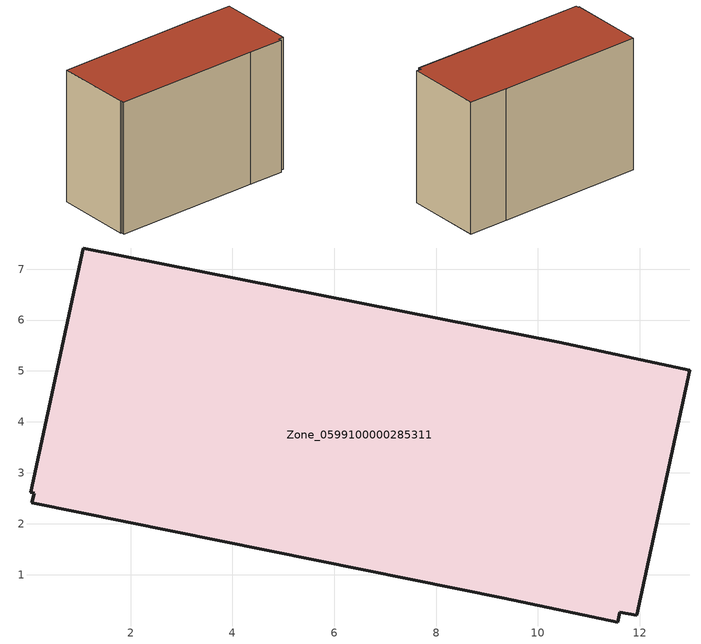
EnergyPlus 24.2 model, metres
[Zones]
Zone_0599100000285311
 floor ground (C_G): 1.07,7.42 10.42,5.57 12.98,5.01 11.95,0.2 11.61,0.26 11.57,0.07 9.34,0.54 0.06,2.41 0.11,2.6 0.04,2.62 z0
 wall outside (C_F): 11.95,0.2 12.98,5.01 10.42,5.57 1.07,7.42 0.04,2.62 0.11,2.6 0.06,2.41 9.34,0.54 11.57,0.07 11.61,0.26 11.95,0.2 z0:8.56
 roof outside (C_R): 0.11,2.6 0.06,2.41 9.34,0.54 11.57,0.07 11.61,0.26 11.95,0.2 12.98,5.01 10.42,5.57 1.07,7.42 0.04,2.62 z8.56
[BUILDING]
Pand.0599100000285311: North Axis=0; Terrain=City; Loads Convergence Tolerance Value=0.04; Temperature Convergence Tolerance Value=0.4; Solar Distribution=FullExterior; Maximum Number of Warmup Days=25; Minimum Number of Warmup Days=1
[Site:Location]
Rotterdam.The.Hague.AP_ZH_NLD Design_Conditions: Latitude=51.96; Longitude=4.45; Time Zone=1; Elevation=-4.5
[SITE:GROUNDTEMPERATURE:BUILDINGSURFACE]
18, 18, 18, 18, 18, 18, 18, 18, 18, 18, 18, 18
[MATERIAL] Thermal Absorptance=0.9; Solar Absorptance=0.7; Visible Absorptance=0.7
Name | Roughness | Thickness | Conductivity | Density | Specific Heat
G.TI.1975-1991 | MediumSmooth | 0.15 | 0.288461 | 540 | 1210
F.TI.1975-1991 | Rough | 0.3 | 0.230769 | 1920 | 840
R.TI.1975-1991 | MediumRough | 0.2 | 0.153846 | 1500 | 1000
[CONSTRUCTION]
C_G: G.TI.1975-1991
C_F: F.TI.1975-1991
C_R: R.TI.1975-1991
[ZONE]
Zone_0599100000285311: Type=1; Multiplier=1; Ceiling Height=Autocalculate; Volume=Autocalculate; Floor Area=autocalculate; Part of Total Floor Area=Yes
[ZONEINFILTRATION:DESIGNFLOWRATE]
Infil_Zone_0599100000285311: Zone or ZoneList or Space or SpaceList=Zone_0599100000285311; Schedule=AlwaysOn; Design Flow Rate Calculation Method=Flow/Area; Flow Rate per Floor Area=0.003; Constant Term Coefficient=1; Temperature Term Coefficient=0; Velocity Term Coefficient=0; Velocity Squared Term Coefficient=0
[HVACTEMPLATE:ZONE:IDEALLOADSAIRSYSTEM]
Zone_0599100000285311: Maximum Heating Supply Air Temperature=50; Minimum Cooling Supply Air Temperature=13; Maximum Heating Supply Air Humidity Ratio=0.0156; Minimum Cooling Supply Air Humidity Ratio=0.0077; Heating Limit=NoLimit; Cooling Limit=NoLimit; Dehumidification Control Type=ConstantSensibleHeatRatio; Cooling Sensible Heat Ratio=0.7; Dehumidification Setpoint=60; Humidification Control Type=None; Humidification Setpoint=30; Outdoor Air Method=None; Outdoor Air Flow Rate per Person=0.00944; Outdoor Air Flow Rate per Zone Floor Area=0; Outdoor Air Flow Rate per Zone=0; Demand Controlled Ventilation Type=None; Outdoor Air Economizer Type=NoEconomizer; Heat Recovery Type=None; Sensible Heat Recovery Effectiveness=0.7; Latent Heat Recovery Effectiveness=0.65
[ZONECONTROL:THERMOSTAT]
ThermostatControl_Zone_0599100000285311: Zone or ZoneList=Zone_0599100000285311; Control Type Schedule=DualSetpointControlType; Control 1=Thermostat_Zone_0599100000285311; Temperature Difference Between Cutout And Setpoint=0
[THERMOSTATSETPOINT:DUALSETPOINT]
Thermostat_Zone_0599100000285311: Heating Setpoint Temperature Schedule=HeatingSetpoint_Zone_0599100000285311; Cooling Setpoint Temperature Schedule=CoolingSetpoint_Zone_0599100000285311
[SCHEDULE:COMPACT]
HeatingSetpoint_Zone_0599100000285311: Through: 12/31, For: AllDays, Until: 24:00, 21
CoolingSetpoint_Zone_0599100000285311: Through: 12/31, For: AllDays, Until: 24:00, 24
DualSetpointControlType: Through: 12/31, For: AllDays, Until: 24:00, 4
AlwaysOn: Through: 12/31, For: AllDays, Until: 24:00, 1
